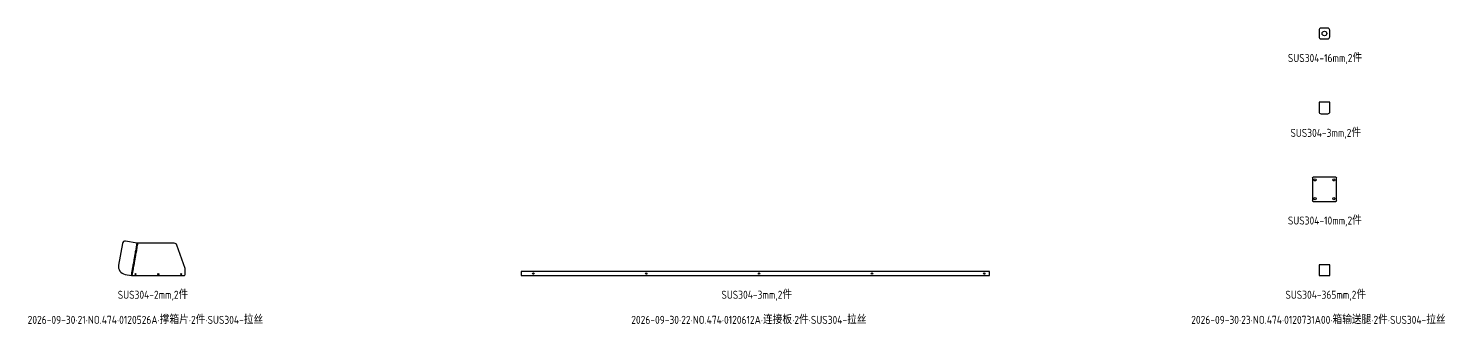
# Model space of a CAD drawing. Header units: inches. Extents: x -1146 to 223752, y 26431 to 27942.
# Drawn here: x 6409 to 11638, y 26431 to 27532 of the extents above; entities that cross this region are included whole.
import ezdxf

# ---------------------------------------------------------------- set-up
doc = ezdxf.new("R2010")
doc.units = ezdxf.units.IN
doc.header["$LTSCALE"] = 0.194989
doc.linetypes.add('CENTER', pattern=[50.8, 31.75, -6.35, 6.35, -6.35])
doc.layers.add('可见 (ISO)', color=7, linetype='Continuous', lineweight=25)
doc.layers.add('折弯线', color=1, linetype='CENTER')
doc.styles.add('Z-English', font='gbenor.shx', dxfattribs={"height": 10, "bigfont": 'hztxt.shx'})

msp = doc.modelspace()

# ---------------------------------------------------------------- linework, layer by layer
at = {"layer": '可见 (ISO)'}
for p, q in [((11211.3, 27524.5), (11211.3, 27499.5)), ((11243.8, 27532), (11218.8, 27532)), ((11251.3, 27499.5), (11251.3, 27524.5)), ((11218.8, 27492), (11243.8, 27492)), ((11186.3, 26974), (11189.3, 26977)), ((11186.3, 26974), (11186.3, 26890)), ((11273.3, 26977), (11189.3, 26977)), ((11273.3, 26977), (11276.3, 26974)), ((11276.3, 26890), (11276.3, 26974)), ((11189.3, 26887), (11186.3, 26890)), ((11189.3, 26887), (11273.3, 26887)), ((11276.3, 26890), (11273.3, 26887))]:
    msp.add_line(p, q, dxfattribs=at)
for points in [[(11211.3, 27220.8, 0.414214), (11218.8, 27213.3), (11243.8, 27213.3, 0.414214), (11251.3, 27220.8), (11251.3, 27255.7), (11211.3, 27255.7)], [(6793.1, 26611.2), (6988.1, 26611.2, 0.414214), (6993.1, 26616.2), (6993.1, 26635.4, 0.085759), (6992.8, 26637), (6961.6, 26724.6, 0.317188), (6952.2, 26731.2), (6814.2, 26731.2), (6770.9, 26738.9, 0.414195), (6759.3, 26730.7), (6745.1, 26650.1, 0.414232), (6769.4, 26615.4)]]:
    msp.add_lwpolyline(points, format="xyb", close=True, dxfattribs=at)
for points in [[(8243.2, 26610.7), (9985.7, 26610.7), (9985.7, 26625.7), (8243.2, 26625.7)], [(11211.3, 26610.7), (11251.3, 26610.7), (11251.3, 26650.7), (11211.3, 26650.7)]]:
    msp.add_lwpolyline(points, close=True, dxfattribs=at)
for centre, radius in [((11231.3, 27512), 8.65), ((11196.3, 26967), 4.1), ((11266.3, 26967), 4.1), ((11196.3, 26897), 4.1), ((11266.3, 26897), 4.1), ((8288.2, 26618.2), 2.75), ((8708.2, 26618.2), 2.75), ((9128.2, 26618.2), 2.75), ((9548.2, 26618.2), 2.75), ((9965.7, 26618.2), 2.75), ((6808.1, 26616.2), 2.1), ((6893.1, 26616.2), 2.1), ((6978.1, 26616.2), 2.1)]:
    msp.add_circle(centre, radius, dxfattribs=at)
for centre, start, end in [((11218.8, 27524.5), 90, 180), ((11243.8, 27524.5), 0, 90), ((11218.8, 27499.5), 180, -90), ((11243.8, 27499.5), -90, 0)]:
    msp.add_arc(centre, 7.5, start, end, dxfattribs=at)
at = {"layer": '折弯线', "color": 5, "linetype": 'CENTER'}
for points in [[(6793.1, 26611.2), (6814.2, 26731.2)], [(6796, 26610.7), (6817.2, 26730.7)]]:
    msp.add_lwpolyline(points, dxfattribs=at)
at = {"layer": '折弯线', "color": 1, "linetype": 'CENTER', "ltscale": 0.5}
msp.add_lwpolyline([(6794.5, 26611), (6815.7, 26731)], dxfattribs=at)

# ---------------------------------------------------------------- texts
at = {"color": 3, "style": 'Z-English'}
for s, p in [('SUS304-16mm,2件', (11095.4, 27405.7)), ('SUS304-3mm,2件', (11104.7, 27127)), ('SUS304-10mm,2件', (11095.4, 26800.7)), ('SUS304-2mm,2件', (6742.3, 26524.4)), ('SUS304-3mm,2件', (8987.9, 26524.4)), ('SUS304-365mm,2件', (11086.1, 26524.4))]:
    msp.add_text(s, height=30, dxfattribs=at).set_placement(p)
at = {"color": 2, "style": 'Z-English'}
for s, p in [('2026-09-30·21·NO.474·0120526A·撑箱片·2件·SUS304-拉丝', (6406.9, 26431)), ('2026-09-30·22·NO.474·0120612A·连接板·2件·SUS304-拉丝', (8652.5, 26431)), ('2026-09-30·23·NO.474·0120731A00·箱输送腿·2件·SUS304-拉丝', (10735.7, 26431))]:
    msp.add_text(s, height=30, dxfattribs=at).set_placement(p)

doc.saveas('drawing.dxf')
